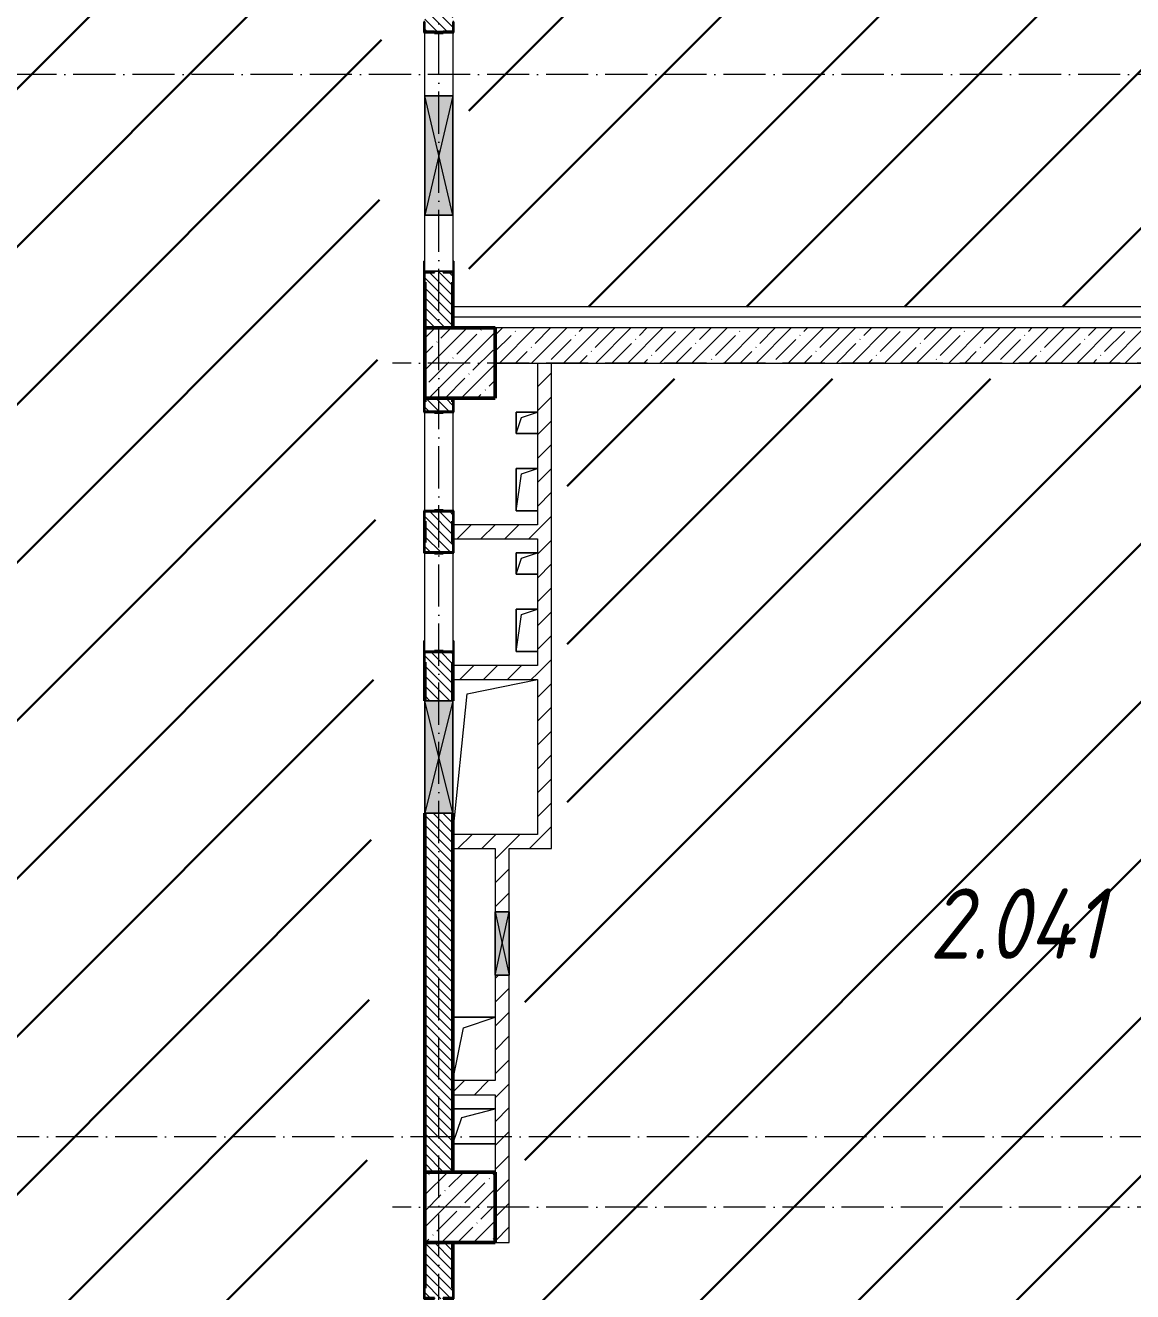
# Model space of a CAD drawing. Header units: millimetres. Extents: x -17017 to 628417, y -109036 to 199237.
# Drawn here: x 133670 to 141541, y 64445 to 73445 of the extents above; entities that cross this region are included whole.
import ezdxf

# ---------------------------------------------------------------- set-up
doc = ezdxf.new("R2010")
doc.units = ezdxf.units.MM
doc.linetypes.add('50_200_ШТРИХ_1Т_ш5_п1_п1_', pattern=[700, 500, -100, 0, -100])
for name, color, linetype, lineweight in [('3.1) ЖБ окна 1.2 м', 102, 'Continuous', 30), ('A-DETL-____-OTLN-4', 7, 'Continuous', 18), ('A-DETL-GENF-OTLN', 7, 'Continuous', 9), ('A-FLOR-____-OTLN', 7, 'Continuous', 9), ('A-GENM-____-MCUT', 7, 'Continuous', 25), ('A-GENM-____-OTLN', 7, 'Continuous', 9), ('A-GENM-____-OTLN-1', 7, 'Continuous', 25), ('A-GLAZ-____-OTLN', 7, 'Continuous', 9), ('A-WALL-____-MCUT-1', 7, 'Continuous', 9), ('A-WALL-____-MCUT-2', 7, 'Continuous', 50), ('A-WALL-____-PATT-1', 7, 'Continuous', 9), ('A-WALL-FNSH-MCUT-1', 7, 'Continuous', 9), ('I-WALL-____-OTLN', 7, 'Continuous', 9), ('S-COLS-____-MCUT', 7, 'Continuous', 50), ('S-COLS-____-OTLN', 7, 'Continuous', 9), ('S-GRID-____-OTLN-1', 7, '50_200_ШТРИХ_1Т_ш5_п1_п1_', 9), ('Марки помещений', 7, 'Continuous', 9), ('стяжа', 7, 'Continuous', 30)]:
    doc.layers.add(name, color=color, linetype=linetype, lineweight=lineweight)
doc.styles.add('ISOCPEUR_I_3', font='isocpeui.ttf', dxfattribs={"width": 0.85, "height": 2.2})
pattern_1 = [(135, (43259.71, 63713.66), (-35.35534, -35.35534), [])]
pattern_2 = [(45, (43259.71, 63713.66), (-84.85281, 84.85281), [])]

# ---------------------------------------------------------------- blocks, each defined once
blk = doc.blocks.new('BSC_Колонна _Прямоугольная - 500х500-V23-АР1_План отверстий 2 этажа в осях 1-64_А-ГГ')
at = {"layer": 'S-COLS-____-OTLN'}
h = blk.add_hatch(dxfattribs=at)
h.set_pattern_fill('FP_52', color=256, style=0, pattern_type=2)
h.set_pattern_definition([(45, (-93500, -7331.04), (-114.04925, 114.04925), []), (45, (-93385.95, -7331.04), (-114.04925, 114.04925), [201.613, -40.323, 3.353, -36.97])])
h.paths.add_polyline_path([(-250, -250), (250, -250), (250, 250), (-250, 250)], flags=0)
at = {"layer": 'S-COLS-____-MCUT'}
for p, q in [((250, 250), (-250, 250)), ((-250, 250), (-250, -250)), ((250, -250), (250, 250)), ((-250, -250), (250, -250))]:
    blk.add_line(p, q, dxfattribs=at)
blk = doc.blocks.new('BSC_Колонна _Прямоугольная - 500х500-V78-АР1_План отверстий 2 этажа в осях 1-64_А-ГГ')
at = {"layer": 'S-COLS-____-OTLN'}
h = blk.add_hatch(dxfattribs=at)
h.set_pattern_fill('FP_107', color=256, style=0, pattern_type=2)
h.set_pattern_definition([(45, (-93500, -1331.04), (-114.04925, 114.04925), []), (45, (-93385.95, -1331.04), (-114.04925, 114.04925), [201.613, -40.323, 3.353, -36.97])])
h.paths.add_polyline_path([(-250, -250), (250, -250), (250, 250), (-250, 250)], flags=0)
at = {"layer": 'S-COLS-____-MCUT'}
for p, q in [((250, 250), (-250, 250)), ((-250, 250), (-250, -250)), ((250, -250), (250, 250)), ((-250, -250), (250, -250))]:
    blk.add_line(p, q, dxfattribs=at)
blk = doc.blocks.new('Фахверк_СКБ_Уголок - 200_3960-28268576-АР1_План отверстий 2 этажа в осях 1-64_А-ГГ')
at = {"layer": 'A-GENM-____-MCUT'}
for p, q in [((200, 156), (125, 156)), ((125, 156), (125, 81)), ((131, 81), (131, 150)), ((131, 150), (200, 150)), ((200, 150), (200, 156)), ((125, 81), (131, 81)), ((131, 19), (125, 19)), ((125, 19), (125, -56)), ((131, -50), (131, 19)), ((125, -56), (200, -56)), ((200, -50), (131, -50)), ((200, -56), (200, -50))]:
    blk.add_line(p, q, dxfattribs=at)
blk = doc.blocks.new('154_Стойка_СКБ_Уголок - СМ-2480_200-28346303-АР1_План отверстий 2 этажа в осях 1-64_А-ГГ')
at = {"layer": 'A-GENM-____-MCUT'}
for p, q in [((125, 156), (125, 81)), ((200, 156), (125, 156)), ((131, 81), (131, 150)), ((131, 150), (200, 150)), ((200, 150), (200, 156)), ((125, 81), (131, 81)), ((131, 19), (125, 19)), ((125, 19), (125, -56)), ((131, -50), (131, 19)), ((125, -56), (200, -56)), ((200, -50), (131, -50)), ((200, -56), (200, -50))]:
    blk.add_line(p, q, dxfattribs=at)
blk = doc.blocks.new('Стойка_Влож_Полоса боковая - Полоса-28213942-АР1_План отверстий 2 этажа в осях 1-64_А-ГГ')
at = {"layer": 'A-GENM-____-OTLN'}
for p, q in [((-5, 60), (0, 60)), ((-5, -60), (-5, 60)), ((0, 31), (0, -31)), ((0, -60), (-5, -60))]:
    blk.add_line(p, q, dxfattribs=at)
blk = doc.blocks.new('Стойка_Влож_Уголок_Опорный - Уголок-28213941-АР1_План отверстий 2 этажа в осях 1-64_А-ГГ')
at = {"layer": 'A-GENM-____-OTLN'}
for p, q in [((-212, -6), (-212, 0)), ((0, 0), (0, -6)), ((-212, -75), (-212, -6)), ((-212, -6), (-206, -6)), ((-212, -75), (-206, -75)), ((-6, -6), (0, -6)), ((-6, -75), (0, -75)), ((0, -6), (0, -75))]:
    blk.add_line(p, q, dxfattribs=at)
blk = doc.blocks.new('154_Стойка_СКБ_Уголок - СМ-2180_200-28268025-АР1_План отверстий 2 этажа в осях 1-64_А-ГГ')
at = {"layer": 'A-GENM-____-MCUT'}
for p, q in [((125, 156), (125, 81)), ((200, 156), (125, 156)), ((131, 81), (131, 150)), ((131, 150), (200, 150)), ((200, 150), (200, 156)), ((125, 81), (131, 81)), ((131, 19), (125, 19)), ((125, 19), (125, -56)), ((131, -50), (131, 19)), ((125, -56), (200, -56)), ((200, -50), (131, -50)), ((200, -56), (200, -50))]:
    blk.add_line(p, q, dxfattribs=at)
blk = doc.blocks.new('Фахверк_СКБ_Уголок - 200_3960_зеркало-28268689-АР1_План отверстий 2 этажа в осях 1-64_А-ГГ')
at = {"layer": 'A-GENM-____-MCUT'}
for p, q in [((200, 156), (125, 156)), ((125, 156), (125, 81)), ((131, 81), (131, 150)), ((131, 150), (200, 150)), ((200, 150), (200, 156)), ((125, 81), (131, 81)), ((131, 19), (125, 19)), ((125, 19), (125, -56)), ((131, -50), (131, 19)), ((125, -56), (200, -56)), ((200, -50), (131, -50)), ((200, -56), (200, -50))]:
    blk.add_line(p, q, dxfattribs=at)
blk = doc.blocks.new('AR_Отверстие прямоугольное _в плите_ - AR_Отверстие прямоугольное _в плите_-30423627-АР1_План отверстий 2 этажа в осях 1-64_А-ГГ')
at = {"layer": 'A-GENM-____-OTLN'}
for p, q in [((75, 75), (-75, 75)), ((-75, 75), (-75, -75)), ((-75, -75), (-37.5, 37.5)), ((-37.5, 37.5), (75, 75)), ((-75, -75), (75, -75))]:
    blk.add_line(p, q, dxfattribs=at)
blk = doc.blocks.new('AR_Отверстие прямоугольное _в плите_ - AR_Отверстие прямоугольное _в плите_-30423637-АР1_План отверстий 2 этажа в осях 1-64_А-ГГ')
at = {"layer": 'A-GENM-____-OTLN'}
for p, q in [((75, 150), (-75, 150)), ((-75, 150), (-75, -150)), ((-75, -150), (-37.5, 112.5)), ((-37.5, 112.5), (75, 150)), ((-75, -150), (75, -150))]:
    blk.add_line(p, q, dxfattribs=at)
blk = doc.blocks.new('AR_Отверстие прямоугольное _в плите_ - AR_Отверстие прямоугольное _в плите_-30552713-АР1_План отверстий 2 этажа в осях 1-64_А-ГГ')
at = {"layer": 'A-GENM-____-OTLN'}
for p, q in [((-200, 450), (300, 550)), ((-300, -550), (-200, 450))]:
    blk.add_line(p, q, dxfattribs=at)
blk = doc.blocks.new('AR_Отверстие прямоугольное _в плите_ - AR_Отверстие прямоугольное _в плите_-30552572-АР1_План отверстий 2 этажа в осях 1-64_А-ГГ')
at = {"layer": 'A-GENM-____-OTLN'}
for p, q in [((150, 125), (-150, 125)), ((-87.5, 62.5), (150, 125)), ((-150, -125), (-87.5, 62.5)), ((-150, -125), (150, -125))]:
    blk.add_line(p, q, dxfattribs=at)
blk = doc.blocks.new('AR_Отверстие прямоугольное _в плите_ - AR_Отверстие прямоугольное _в плите_-V177-АР1_План отверстий 2 этажа в осях 1-64_А-ГГ')
at = {"layer": 'A-GENM-____-OTLN'}
for p, q in [((150, 225), (-150, 225)), ((-75, 150), (150, 225)), ((-150, -225), (-75, 150))]:
    blk.add_line(p, q, dxfattribs=at)
blk = doc.blocks.new('AR_Отверстие прямоугольное _в стене_ - AR_Отверстие прямоугольное _в стене__ОВ-36856221-АР1_План отверстий 2 этажа в осях 1-64_А-ГГ')
at = {"layer": 'A-GLAZ-____-OTLN'}
blk.add_hatch(color=256, dxfattribs=at).paths.add_polyline_path([(-225, -50), (225, -50), (225, 50), (-225, 50)], flags=0)
at = {"layer": 'A-DETL-GENF-OTLN'}
for p, q in [((-225, -50), (-225, 50)), ((-225, 50), (225, 50)), ((225, 50), (-225, -50)), ((-225, 50), (225, -50)), ((225, 50), (-225, 50)), ((-225, 50), (-225, -50)), ((225, 50), (225, -50)), ((225, -50), (225, 50)), ((225, -50), (-225, -50)), ((-225, -50), (225, -50))]:
    blk.add_line(p, q, dxfattribs=at)
blk = doc.blocks.new('AR_Отверстие прямоугольное _в стене__БезПР - AR_Отверстие прямоугольное _в стене__БезПР-36854796-АР1_План отверстий 2 этажа в осях 1-64_А-ГГ')
at = {"layer": 'A-GLAZ-____-OTLN'}
blk.add_hatch(color=256, dxfattribs=at).paths.add_polyline_path([(400, -100), (400, 100), (-400, 100), (-400, -100), (355.2, -100)], flags=0)
at = {"layer": 'A-DETL-GENF-OTLN'}
for p, q in [((-400, -100), (-400, 100)), ((-400, 100), (400, 100)), ((400, 100), (-400, -100)), ((-400, 100), (400, -100)), ((400, 100), (-400, 100)), ((-400, 100), (-400, -100)), ((400, 100), (400, -100)), ((400, -100), (400, 100)), ((400, -100), (-400, -100)), ((-400, -100), (400, -100))]:
    blk.add_line(p, q, dxfattribs=at)
at = {"layer": 'A-GLAZ-____-OTLN'}
blk.add_line((400, 100), (-400, 100), dxfattribs=at)
blk = doc.blocks.new('AR_Отверстие прямоугольное _в стене_ - AR_Отверстие прямоугольное _в стене__ОВ-36798040-АР1_План отверстий 2 этажа в осях 1-64_А-ГГ')
at = {"layer": 'A-GLAZ-____-OTLN'}
blk.add_hatch(color=256, dxfattribs=at).paths.add_polyline_path([(425, -100), (425, 100), (-425, 100), (-425, -100)], flags=0)
at = {"layer": 'A-DETL-GENF-OTLN'}
for p, q in [((-425, -100), (-425, 100)), ((-425, 100), (425, 100)), ((425, 100), (-425, -100)), ((-425, 100), (425, -100)), ((425, 100), (-425, 100)), ((-425, 100), (-425, -100)), ((425, 100), (425, -100)), ((425, -100), (425, 100)), ((425, -100), (-425, -100)), ((-425, -100), (425, -100))]:
    blk.add_line(p, q, dxfattribs=at)
blk = doc.blocks.new('2этаж')
at = {"layer": 'S-GRID-____-OTLN-1', "color": 251, "ltscale": 0.6, "true_color": 0x636466}
for p, q in [((77758.3, 454533.3), (77758.3, 508896.9)), ((88482.7, 468397), (-20037.2, 468397)), ((88482.7, 466347), (77429.6, 466347)), ((88359, 460847), (-20260.4, 460847)), ((88482.7, 460347), (77429.6, 460347))]:
    blk.add_line(p, q, dxfattribs=at)

msp = doc.modelspace()

# ---------------------------------------------------------------- hatches: boundary and pattern name
at = {"layer": 'A-WALL-____-PATT-1'}
h = msp.add_hatch(dxfattribs=at)
h.set_pattern_fill('FP_6', color=256, style=0, pattern_type=2)
h.set_pattern_definition(pattern_1)
h.paths.add_polyline_path([(136709.7, 71294.7), (136709.7, 71688.7), (136640.7, 71688.7), (136640.7, 71694.7), (136578.7, 71694.7), (136578.7, 71688.7), (136509.7, 71688.7), (136509.7, 71294.7)], flags=0)
h.paths.add_polyline_path([(136640.7, 73394.7), (136640.7, 73400.7), (136709.7, 73400.7), (136709.7, 73794.7), (136509.7, 73794.7), (136509.7, 73400.7), (136578.7, 73400.7), (136578.7, 73394.7)], flags=0)
h = msp.add_hatch(dxfattribs=at)
h.set_pattern_fill('FP_25', color=256, style=0, pattern_type=2)
h.set_pattern_definition([(45, (43259.71, 63713.66), (-114.04925, 114.04925), []), (45, (43373.76, 63713.66), (-114.04925, 114.04925), [201.612, -40.322, 3.353, -36.97])])
h.paths.add_polyline_path([(144009.7, 71044.7), (144009.7, 71294.7), (137009.7, 71294.7), (137009.7, 71044.7), (143991.5, 71044.7)], flags=0)
h = msp.add_hatch(dxfattribs=at)
h.set_pattern_fill('FP_4', color=256, style=0, pattern_type=2)
h.set_pattern_definition(pattern_2)
h.paths.add_polyline_path([(137409.7, 67694.7), (137409.7, 71044.7), (137309.7, 71044.7), (137309.7, 67694.7)], flags=0)
h = msp.add_hatch(dxfattribs=at)
h.set_pattern_fill('FP_6', color=256, style=0, pattern_type=2)
h.set_pattern_definition(pattern_1)
h.paths.add_polyline_path([(136509.7, 65294.7), (136709.7, 65294.7), (136709.7, 67844.7), (136509.7, 67844.7)], flags=0)
h.paths.add_polyline_path([(136690.8, 68644.7), (136709.7, 68644.7), (136709.4, 68988.7), (136640.7, 68988.7), (136640.7, 68994.7), (136578.7, 68994.7), (136578.7, 68988.7), (136509.7, 68988.7), (136509.7, 68644.7), (136640.7, 68644.7)], flags=0)
h.paths.add_polyline_path([(136640.7, 69694.7), (136640.7, 69700.7), (136709.7, 69700.7), (136709.7, 69988.7), (136640.7, 69988.7), (136640.7, 69994.7), (136578.7, 69994.7), (136578.7, 69988.7), (136509.7, 69988.7), (136509.7, 69700.7), (136578.7, 69700.7), (136578.7, 69694.7)], flags=0)
h.paths.add_polyline_path([(136640.7, 70694.7), (136640.7, 70700.7), (136709.7, 70700.7), (136709.7, 70794.7), (136509.7, 70794.7), (136509.7, 70700.7), (136578.7, 70700.7), (136578.7, 70694.7)], flags=0)
h = msp.add_hatch(dxfattribs=at)
h.set_pattern_fill('FP_4', color=256, style=0, pattern_type=2)
h.set_pattern_definition(pattern_2)
h.paths.add_polyline_path([(137309.7, 69794.7), (137309.7, 69894.7), (136709.7, 69894.7), (136709.7, 69794.7), (136921.6, 69794.7)], flags=0)
h = msp.add_hatch(dxfattribs=at)
h.set_pattern_fill('FP_4', color=256, style=0, pattern_type=2)
h.set_pattern_definition(pattern_2)
h.paths.add_polyline_path([(137309.7, 68794.7), (137309.7, 68894.7), (136709.7, 68894.7), (136709.7, 68794.7), (136921.6, 68794.7)], flags=0)
h = msp.add_hatch(dxfattribs=at)
h.set_pattern_fill('FP_4', color=256, style=0, pattern_type=2)
h.set_pattern_definition(pattern_2)
h.paths.add_polyline_path([(136709.7, 67594.7), (137409.7, 67594.7), (137409.7, 67694.7), (136709.7, 67694.7)], flags=0)
h = msp.add_hatch(dxfattribs=at)
h.set_pattern_fill('FP_4', color=256, style=0, pattern_type=2)
h.set_pattern_definition(pattern_2)
h.paths.add_polyline_path([(137109.7, 64794.7), (137109.7, 66694.7), (137009.7, 66694.7), (137009.7, 64794.7)], flags=0)
h.paths.add_polyline_path([(137109.7, 67144.7), (137109.7, 67594.7), (137009.7, 67594.7), (137009.7, 67144.7), (137082.4, 67144.7)], flags=0)
h = msp.add_hatch(dxfattribs=at)
h.set_pattern_fill('FP_4', color=256, style=0, pattern_type=2)
h.set_pattern_definition(pattern_2)
h.paths.add_polyline_path([(136709.7, 65844.7), (137009.7, 65844.7), (137009.7, 65944.7), (136709.7, 65944.7)], flags=0)
h = msp.add_hatch(dxfattribs=at)
h.set_pattern_fill('FP_6', color=256, style=0, pattern_type=2)
h.set_pattern_definition(pattern_1)
h.paths.add_polyline_path([(136709.7, 62294.7), (136709.7, 62688.7), (136640.7, 62688.7), (136640.7, 62694.7), (136578.7, 62694.7), (136578.7, 62688.7), (136509.7, 62688.7), (136509.7, 62294.7), (136669.7, 62294.7)], flags=0)
h.paths.add_polyline_path([(136640.7, 64394.7), (136640.7, 64400.7), (136709.7, 64400.7), (136709.7, 64794.7), (136509.7, 64794.7), (136509.7, 64400.7), (136578.7, 64400.7), (136578.7, 64394.7)], flags=0)
at = {"layer": 'стяжа'}
h = msp.add_hatch(dxfattribs=at)
h.set_pattern_fill('ANSI31', color=5, scale=250)
h.paths.add_polyline_path([(144147.7, 64344.7), (143897.7, 64344.7), (143897.7, 65744.7), (144147.7, 65744.7), (144147.7, 70352.7), (143909.7, 70352.7), (143909.7, 70932.7), (137521.7, 70932.7), (137521.7, 67482.7), (137221.7, 67482.7), (137221.7, 64682.7), (136821.7, 64682.7), (136821.7, 62406.7), (137121.7, 62406.7), (137121.7, 62194.7), (143897.7, 62194.7), (143897.7, 62406.7), (144147.7, 62406.7)])
edge = h.paths.add_edge_path(flags=16)
edge.add_arc((142258.9, 66444.5), 240, 0, 360)
h.paths.add_polyline_path([(143897.7, 74744.7), (144147.7, 74744.7), (144147.7, 79339.7), (143889.7, 79339.7), (143889.7, 79932.7), (137321.7, 79932.7), (137321.7, 78582.7), (136821.7, 78582.7), (136821.7, 75806.7), (137221.7, 75806.7), (137221.7, 73682.7), (136821.7, 73682.7), (136821.7, 71444.7), (144147.7, 71444.7), (144147.7, 73344.7), (143897.7, 73344.7)])
edge = h.paths.add_edge_path(flags=16)
edge.add_arc((140122.9, 75543.5), 240, 0, 360)
edge = h.paths.add_edge_path()
edge.add_arc((140122.9, 92549.1), 240, 0, 360)
h.paths.add_polyline_path([(144147.7, 100682.7), (143897.7, 100682.7), (143897.7, 101406.7), (144147.7, 101406.7), (144147.7, 103977.7), (143814.7, 103977.7), (143814.7, 104277.7), (144147.7, 104277.7), (144147.7, 106032.7), (143897.7, 106032.7), (143897.7, 106756.7), (144147.7, 106756.7), (144147.7, 109544.7), (143897.7, 109544.7), (143897.7, 110182.7), (137121.7, 110182.7), (137121.7, 109882.7), (136821.7, 109882.7), (136821.7, 107906.7), (137271.7, 107906.7), (137271.7, 106032.7), (136821.7, 106032.7), (136821.7, 103006.7), (137271.7, 103006.7), (137271.7, 100682.7), (136821.7, 100682.7), (136821.7, 98406.7), (143907.7, 98406.7), (143907.7, 98744.7), (144147.7, 98744.7)])
edge = h.paths.add_edge_path(flags=16)
edge.add_arc((139925.9, 103448.4), 240, 0, 360)
h.paths.add_polyline_path([(136397.7, 105682.7), (135847.7, 105682.7), (135847.7, 107306.7), (136397.7, 107306.7), (136397.7, 110432.7), (136459.7, 110738.7), (136459.7, 107000.7), (132209.7, 106500.7), (132209.7, 109338.7), (132321.7, 109532.7), (132321.7, 107306.7), (132621.7, 107306.7), (132621.7, 90006.7), (133221.7, 90006.7), (133221.7, 88794.7), (136397.7, 88794.7)])
edge = h.paths.add_edge_path(flags=16)
edge.add_arc((135395.7, 104177.1), 240, 0, 360)
h.paths.add_polyline_path([(136397.7, 88794.7), (133221.7, 88794.7), (133221.7, 86232.7), (132621.7, 83251.2), (132621.7, 69906.7), (133121.7, 69906.7), (133121.7, 62156.7), (136061.7, 62156.7), (136061.7, 62406.7), (136397.7, 88494.7)])
edge = h.paths.add_edge_path(flags=16)
edge.add_arc((134875.9, 76434.7), 240, 0, 360)
h.paths.add_polyline_path([(144147.7, 88326.7), (143897.7, 88326.7), (143897.7, 88682.7), (137271.7, 88682.7), (137271.7, 87982.7), (136821.7, 87982.7), (136821.7, 86014.7), (137421.7, 86014.7), (137421.7, 84582.7), (137221.7, 84582.7), (137221.7, 82684.7), (136821.7, 82684.7), (136821.7, 80444.7), (143897.7, 80444.7), (143897.7, 80739.2), (144147.7, 80739.2), (144147.7, 82682.7), (143897.7, 82682.7), (143897.7, 83406.7), (144147.7, 83406.7)])
edge = h.paths.add_edge_path(flags=16)
edge.add_arc((142332.9, 82335.2), 240, 0, 360)
h.paths.add_polyline_path([(141916.2, 82101.8), (142579.3, 82101.8), (142579.3, 82581.8), (141916.2, 82581.8)], flags=16)

# ---------------------------------------------------------------- linework, layer by layer
at = {"layer": 'A-DETL-____-OTLN-4'}
for p, q in [((144259.7, 71444.7), (136709.7, 71444.7)), ((144259.7, 71369.7), (136709.7, 71369.7))]:
    msp.add_line(p, q, dxfattribs=at)
at = {"layer": 'A-FLOR-____-OTLN'}
for p, q in [((137159.7, 70694.7), (137309.7, 70694.7)), ((137159.7, 70544.7), (137159.7, 70694.7)), ((137309.7, 70544.7), (137159.7, 70544.7)), ((137159.7, 70294.7), (137309.7, 70294.7)), ((137159.7, 69994.7), (137159.7, 70294.7)), ((137309.7, 69994.7), (137159.7, 69994.7)), ((137159.7, 69694.7), (137309.7, 69694.7)), ((137159.7, 69544.7), (137159.7, 69694.7)), ((137309.7, 69544.7), (137159.7, 69544.7)), ((137159.7, 69294.7), (137309.7, 69294.7)), ((137159.7, 68994.7), (137159.7, 69294.7)), ((137309.7, 68994.7), (137159.7, 68994.7)), ((136709.7, 66394.7), (137009.7, 66394.7)), ((136709.7, 65744.7), (137009.7, 65744.7)), ((137009.7, 65494.7), (136709.7, 65494.7))]:
    msp.add_line(p, q, dxfattribs=at)
at = {"layer": 'A-WALL-____-MCUT-1'}
for p, q in [((144009.7, 71294.7), (137009.7, 71294.7)), ((137009.7, 71044.7), (144009.7, 71044.7))]:
    msp.add_line(p, q, dxfattribs=at)
at = {"layer": 'A-WALL-____-MCUT-2'}
for p, q in [((136578.7, 73394.7), (136640.7, 73394.7)), ((136509.7, 71619.7), (136509.7, 71294.7)), ((136709.7, 71294.7), (136709.7, 71619.7)), ((136509.7, 70794.7), (136509.7, 70769.7)), ((136709.7, 70769.7), (136709.7, 70794.7)), ((136578.7, 70694.7), (136640.7, 70694.7)), ((136640.7, 69994.7), (136578.7, 69994.7)), ((136509.7, 69919.7), (136509.7, 69769.7)), ((136709.7, 69769.7), (136709.7, 69919.7)), ((136578.7, 69694.7), (136640.7, 69694.7)), ((136640.7, 68994.7), (136578.7, 68994.7)), ((136509.7, 68919.7), (136509.7, 68644.7)), ((136709.7, 68644.7), (136709.7, 68919.7)), ((136509.7, 67844.7), (136509.7, 65294.7)), ((136709.7, 65294.7), (136709.7, 67844.7)), ((136509.7, 64794.7), (136509.7, 64469.7)), ((136709.7, 64469.7), (136709.7, 64794.7))]:
    msp.add_line(p, q, dxfattribs=at)
at = {"layer": 'A-WALL-FNSH-MCUT-1'}
for p, q in [((137309.7, 71044.7), (137309.7, 69894.7)), ((137409.7, 67594.7), (137409.7, 71044.7)), ((137309.7, 69894.7), (136709.7, 69894.7)), ((136709.7, 69794.7), (137309.7, 69794.7)), ((137309.7, 69794.7), (137309.7, 68894.7)), ((137309.7, 68894.7), (136709.7, 68894.7)), ((136709.7, 68794.7), (137309.7, 68794.7)), ((137309.7, 68794.7), (137309.7, 67694.7)), ((137309.7, 67694.7), (136709.7, 67694.7)), ((136709.7, 67594.7), (137009.7, 67594.7)), ((137009.7, 67594.7), (137009.7, 67144.7)), ((137109.7, 67144.7), (137109.7, 67594.7)), ((137109.7, 67594.7), (137409.7, 67594.7)), ((137009.7, 66694.7), (137009.7, 65944.7)), ((137109.7, 64794.7), (137109.7, 66694.7)), ((137009.7, 65944.7), (136709.7, 65944.7)), ((136709.7, 65844.7), (137009.7, 65844.7)), ((137009.7, 65844.7), (137009.7, 65294.7)), ((137009.7, 64794.7), (137109.7, 64794.7))]:
    msp.add_line(p, q, dxfattribs=at)
at = {"layer": 'I-WALL-____-OTLN'}
for p, q in [((136509.7, 72944.7), (136509.7, 73394.7)), ((136709.7, 73394.7), (136709.7, 72944.7)), ((136509.7, 71694.7), (136509.7, 72094.7)), ((136709.7, 72094.7), (136709.7, 71694.7)), ((136509.7, 69994.7), (136509.7, 70694.7)), ((136709.7, 70694.7), (136709.7, 69994.7)), ((136509.7, 68994.7), (136509.7, 69694.7)), ((136709.7, 69694.7), (136709.7, 68994.7))]:
    msp.add_line(p, q, dxfattribs=at)

# ---------------------------------------------------------------- block references
at = {"layer": '3.1) ЖБ окна 1.2 м'}
msp.add_blockref('2этаж', (58851.4, -395302.3), dxfattribs=at)
at = {"layer": 'A-GENM-____-OTLN'}
for name, p, rotation in [('Стойка_Влож_Уголок_Опорный - Уголок-28213941-АР1_План отверстий 2 этажа в осях 1-64_А-ГГ', (136503.7, 71694.7), 180), ('Стойка_Влож_Полоса боковая - Полоса-28213942-АР1_План отверстий 2 этажа в осях 1-64_А-ГГ', (136609.7, 71694.7), 269.9999999999999), ('Стойка_Влож_Уголок_Опорный - Уголок-28213941-АР1_План отверстий 2 этажа в осях 1-64_А-ГГ', (136503.7, 68994.7), 180)]:
    msp.add_blockref(name, p, dxfattribs=dict(at, rotation=rotation))
for name, p in [('AR_Отверстие прямоугольное _в плите_ - AR_Отверстие прямоугольное _в плите_-30423627-АР1_План отверстий 2 этажа в осях 1-64_А-ГГ', (137234.7, 70619.7)), ('AR_Отверстие прямоугольное _в плите_ - AR_Отверстие прямоугольное _в плите_-30423637-АР1_План отверстий 2 этажа в осях 1-64_А-ГГ', (137234.7, 70144.7)), ('AR_Отверстие прямоугольное _в плите_ - AR_Отверстие прямоугольное _в плите_-30423627-АР1_План отверстий 2 этажа в осях 1-64_А-ГГ', (137234.7, 69619.7)), ('AR_Отверстие прямоугольное _в плите_ - AR_Отверстие прямоугольное _в плите_-30423637-АР1_План отверстий 2 этажа в осях 1-64_А-ГГ', (137234.7, 69144.7)), ('AR_Отверстие прямоугольное _в плите_ - AR_Отверстие прямоугольное _в плите_-30552713-АР1_План отверстий 2 этажа в осях 1-64_А-ГГ', (137009.7, 68244.7)), ('AR_Отверстие прямоугольное _в плите_ - AR_Отверстие прямоугольное _в плите_-V177-АР1_План отверстий 2 этажа в осях 1-64_А-ГГ', (136859.7, 66169.7)), ('AR_Отверстие прямоугольное _в плите_ - AR_Отверстие прямоугольное _в плите_-30552572-АР1_План отверстий 2 этажа в осях 1-64_А-ГГ', (136859.7, 65619.7))]:
    msp.add_blockref(name, p, dxfattribs=at)
at = {"layer": 'A-GENM-____-OTLN-1'}
for name, p, rotation in [('Фахверк_СКБ_Уголок - 200_3960-28268576-АР1_План отверстий 2 этажа в осях 1-64_А-ГГ', (136659.7, 73269.7), 89.9999999999999), ('154_Стойка_СКБ_Уголок - СМ-2480_200-28346303-АР1_План отверстий 2 этажа в осях 1-64_А-ГГ', (136559.7, 71819.7), 269.9999999999999), ('Фахверк_СКБ_Уголок - 200_3960_зеркало-28268689-АР1_План отверстий 2 этажа в осях 1-64_А-ГГ', (136659.7, 70569.7), 89.9999999999999), ('Фахверк_СКБ_Уголок - 200_3960-28268576-АР1_План отверстий 2 этажа в осях 1-64_А-ГГ', (136559.7, 70119.7), 269.9999999999999), ('Фахверк_СКБ_Уголок - 200_3960_зеркало-28268689-АР1_План отверстий 2 этажа в осях 1-64_А-ГГ', (136659.7, 69569.7), 89.9999999999999), ('154_Стойка_СКБ_Уголок - СМ-2180_200-28268025-АР1_План отверстий 2 этажа в осях 1-64_А-ГГ', (136559.7, 69119.7), 269.9999999999999), ('Фахверк_СКБ_Уголок - 200_3960-28268576-АР1_План отверстий 2 этажа в осях 1-64_А-ГГ', (136659.7, 64269.7), 89.9999999999999)]:
    msp.add_blockref(name, p, dxfattribs=dict(at, rotation=rotation))
at = {"layer": 'A-GLAZ-____-OTLN'}
for name, p, rotation in [('AR_Отверстие прямоугольное _в стене_ - AR_Отверстие прямоугольное _в стене__ОВ-36798040-АР1_План отверстий 2 этажа в осях 1-64_А-ГГ', (136609.7, 72519.7), 269.9999999999999), ('AR_Отверстие прямоугольное _в стене__БезПР - AR_Отверстие прямоугольное _в стене__БезПР-36854796-АР1_План отверстий 2 этажа в осях 1-64_А-ГГ', (136609.7, 68244.7), 269.9999999999999), ('AR_Отверстие прямоугольное _в стене_ - AR_Отверстие прямоугольное _в стене__ОВ-36856221-АР1_План отверстий 2 этажа в осях 1-64_А-ГГ', (137059.7, 66919.7), 90)]:
    msp.add_blockref(name, p, dxfattribs=dict(at, rotation=rotation))
at = {"layer": 'S-COLS-____-OTLN'}
for name, p in [('BSC_Колонна _Прямоугольная - 500х500-V23-АР1_План отверстий 2 этажа в осях 1-64_А-ГГ', (136759.7, 71044.7)), ('BSC_Колонна _Прямоугольная - 500х500-V78-АР1_План отверстий 2 этажа в осях 1-64_А-ГГ', (136759.7, 65044.7))]:
    msp.add_blockref(name, p, dxfattribs=at)

# ---------------------------------------------------------------- texts
at = {"layer": 'Марки помещений', "insert": (140096.6, 67310.5), "char_height": 500, "width": 769.62, "attachment_point": 1, "style": 'ISOCPEUR_I_3'}
msp.add_mtext('2.041', dxfattribs=at)

doc.saveas('drawing.dxf')
